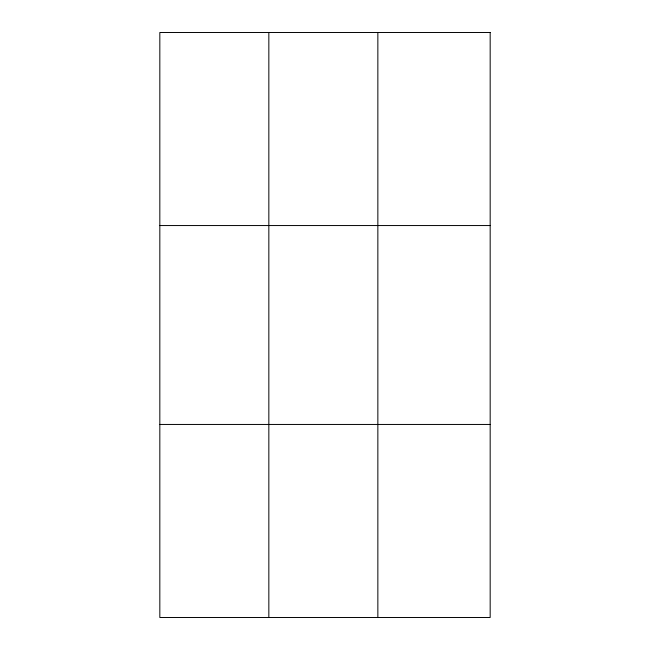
<?xml version="1.0" encoding="UTF-8"?>
<svg xmlns="http://www.w3.org/2000/svg" width="650" height="650" viewBox="0 0 650 650"><rect width="100%" height="100%" fill="white"/><g stroke="black" fill="none" stroke-linecap="round" stroke-linejoin="round"><path stroke-width="0.97" d="M268.84 32.5L268.84 617.5M377.853 32.5L377.853 617.5M159.827 225.55L490.173 225.55M159.827 424.45L490.173 424.45M490.173 32.5L490.173 617.5L159.827 617.5L159.827 32.5L490.173 32.5"/></g></svg>
